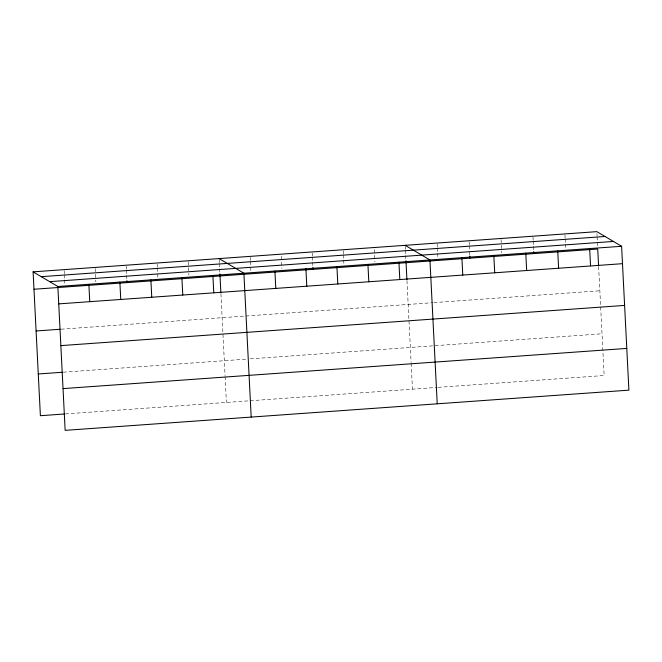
<?xml version="1.0" encoding="UTF-8"?>
<svg xmlns="http://www.w3.org/2000/svg" width="662" height="662" viewBox="0 0 662 662"><rect width="100%" height="100%" fill="white"/><g stroke="black" fill="none" stroke-linecap="round" stroke-linejoin="round"><path stroke-width="0.5" stroke-dasharray="3.31 2.48" d="M61.103 329.196L432.907 302.683M433.933 302.608L599.846 290.775M63.279 372.193L246.314 359.143M250.319 358.854L602.023 333.78M65.389 413.924L437.193 387.419M438.227 387.344L604.141 375.511L598.638 266.935M596.958 233.694L597.058 235.746M597.107 236.764L597.629 247M564.959 234.952L565.116 238.022M565.166 239.048L565.373 243.136M565.422 244.162L565.679 249.276M533.009 237.228L533.167 240.298M533.216 241.324L533.423 245.412M533.481 246.438L533.688 250.534M501.068 239.512L501.738 252.81M469.118 241.787L469.275 244.857M469.325 245.875L469.846 256.111M437.177 244.063L437.325 247.133M437.383 248.159L437.59 252.247M437.64 253.273L437.896 258.387M405.227 246.338L405.384 249.408M405.434 250.435L405.64 254.531M405.69 255.549L405.905 259.645M406.965 280.597L411.102 362.354M411.152 363.347L412.467 389.182M374.27 249.574L374.899 261.854M343.214 250.766L343.371 253.836M343.421 254.853L343.628 258.95M343.686 259.976L343.942 265.09M312.207 252.975L312.365 256.045M312.414 257.063L312.621 261.159M312.679 262.185L312.886 266.273M281.251 256.211L281.88 268.482M250.195 257.394L250.352 260.464M250.402 261.49L250.923 271.718M219.188 259.603L219.345 262.673M219.395 263.699L219.602 267.796M219.66 268.813L219.867 272.91M220.926 293.862L225.063 375.619M225.113 376.612L226.429 402.446M188.182 261.821L188.86 275.119M157.175 264.03L157.333 267.1M157.382 268.118L157.904 278.354M126.169 266.24L126.326 269.31M126.376 270.336L126.583 274.424M126.641 275.45L126.847 279.538M95.163 268.449L95.841 281.755M64.156 270.659L64.313 273.729M64.363 274.755L64.57 278.843M64.628 279.869L64.884 284.983"/><path stroke-width="0.99" d="M33.1 271.85L596.851 231.65L621.61 246.289L628.9 390.15L65.149 430.35L57.859 286.489L33.1 271.85L40.39 415.711L64.396 413.998M41.267 276.683L605.027 236.483M49.691 281.656L613.442 241.456M57.859 286.489L621.61 246.289M33.977 289.244L597.736 249.044L598.589 265.934M58.744 303.883L622.495 263.683M36.096 330.975L60.101 329.262M60.854 345.614L624.605 305.414M38.272 373.972L62.278 372.267M63.031 388.611L626.79 348.419M405.177 245.321L429.936 259.959L437.226 403.82M219.139 258.585L243.897 273.224L251.188 417.085M589.668 248.564L590.545 265.958M557.718 250.848L558.604 268.242M533.737 251.552L533.837 253.604M525.777 253.124L526.654 270.518M493.827 255.4L494.713 272.794M469.846 256.111L469.946 258.155M461.886 257.675L462.763 275.069M405.955 260.663L406.915 279.604M398.929 262.169L399.815 279.563M367.923 264.378L368.808 281.772M336.917 266.587L337.802 283.981M312.936 267.299L313.035 269.343M305.91 268.797L306.796 286.191M274.904 271.015L275.789 288.409M219.916 273.927L220.876 292.869M212.891 275.433L213.776 292.827M181.885 277.643L182.77 295.037M150.878 279.852L151.763 297.246M126.897 280.564L126.996 282.608M119.872 282.07L120.757 299.456M88.865 284.279L89.751 301.673"/></g></svg>
